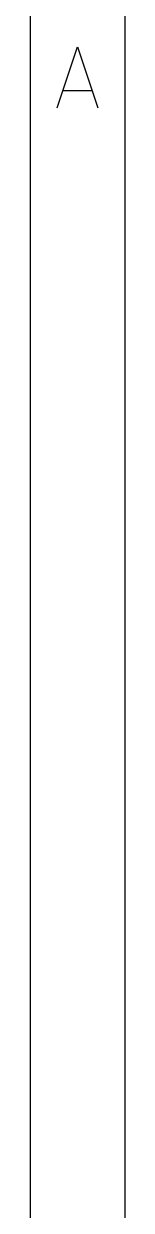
# Model space of a CAD drawing. Extents: x 10 to 287, y -200 to -10.
# Drawn here: x 10 to 12, y -59.04 to -33.8 of the extents above; entities that cross this region are included whole.
import ezdxf

# ---------------------------------------------------------------- set-up
doc = ezdxf.new("R2010")
doc.units = 0
doc.layers.add('BLACK', color=7, linetype='CONTINUOUS')

msp = doc.modelspace()

# ---------------------------------------------------------------- linework, layer by layer
at = {"layer": 'BLACK', "linetype": 'CONTINUOUS'}
for p, q in [((10, -10), (10, -200.007)), ((12, -12), (12, -198.007)), ((10.5667, -35.5881), (11, -34.2881)), ((11, -34.2881), (11.4333, -35.5881)), ((10.6905, -35.2167), (11.3095, -35.2167))]:
    msp.add_line(p, q, dxfattribs=at)

doc.saveas('drawing.dxf')
